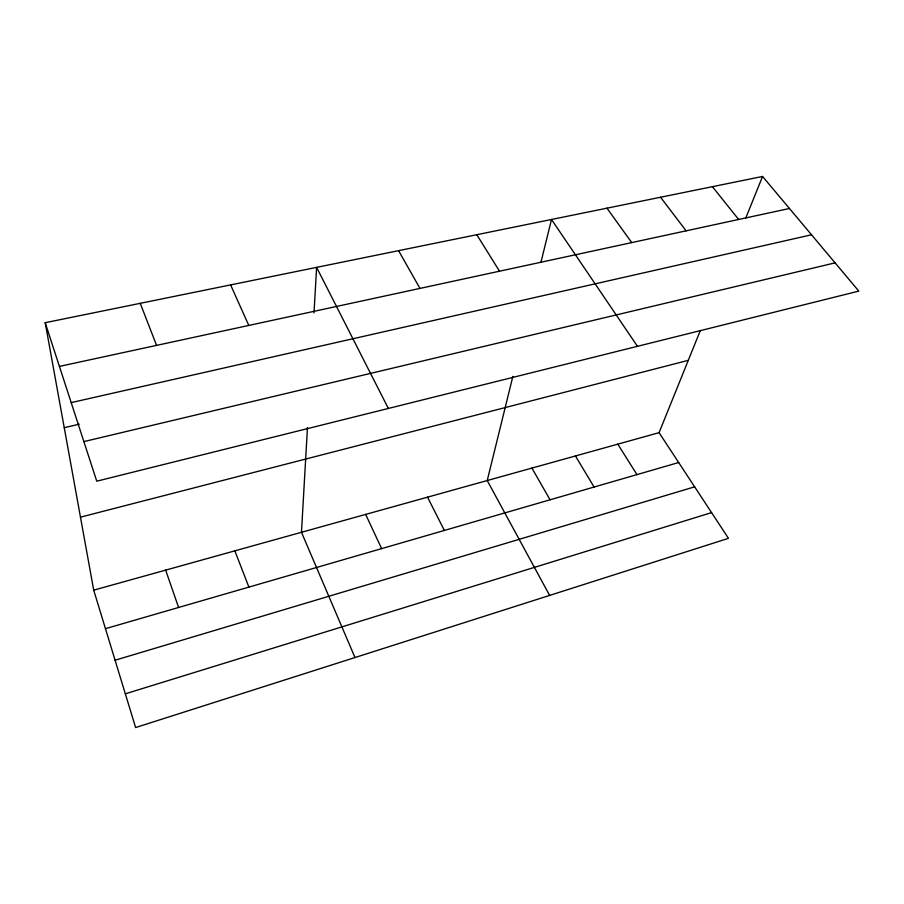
<?xml version="1.0" encoding="UTF-8"?>
<svg xmlns="http://www.w3.org/2000/svg" width="904" height="904" viewBox="0 0 904 904"><rect width="100%" height="100%" fill="white"/><g stroke="black" fill="none" stroke-linecap="round" stroke-linejoin="round"><path stroke-width="1.36" d="M307.462 427.536L301.473 532.286L354.989 657.536M314.016 312.886L316.615 267.369L388.358 408.45M512.862 376.392L487.222 480.544L549.621 595.408M540.908 262.454L551.496 219.48L637.467 346.311M659.072 432.666L728.466 538.332L135.623 727.55L93.711 590.165L659.072 432.666L700.317 330.57M745.721 218.158L762.569 176.45L858.8 291.111L96.751 481.188L45.2 322.705L762.569 176.45M125.34 693.831L711.572 512.613M115.079 660.225L694.645 486.838M105.463 628.675L678.678 462.52M80.467 517.167L688.283 360.346M83.88 441.604L835.104 262.861M64.24 427.694L79.247 424.202M71.201 402.619L811.532 234.791M59.415 366.402L789.452 208.485M712.409 186.676L738.647 219.469M660.564 197.242L686.102 230.836M606.957 208.169L631.726 242.6M617.805 444.169L636.947 474.611M476.792 234.712L499.516 271.2M575.43 455.966L594.097 487.041M531.914 468.091L550.061 499.799M398.585 250.657L419.964 288.41M427.536 497.166L444.35 530.445M365.657 514.41L381.624 548.626M230.599 284.907L248.803 325.44M140.244 303.326L156.561 345.384M234.848 550.841L248.894 587.103M165.647 570.119L178.596 607.477M45.2 322.705L93.711 590.165"/></g></svg>
